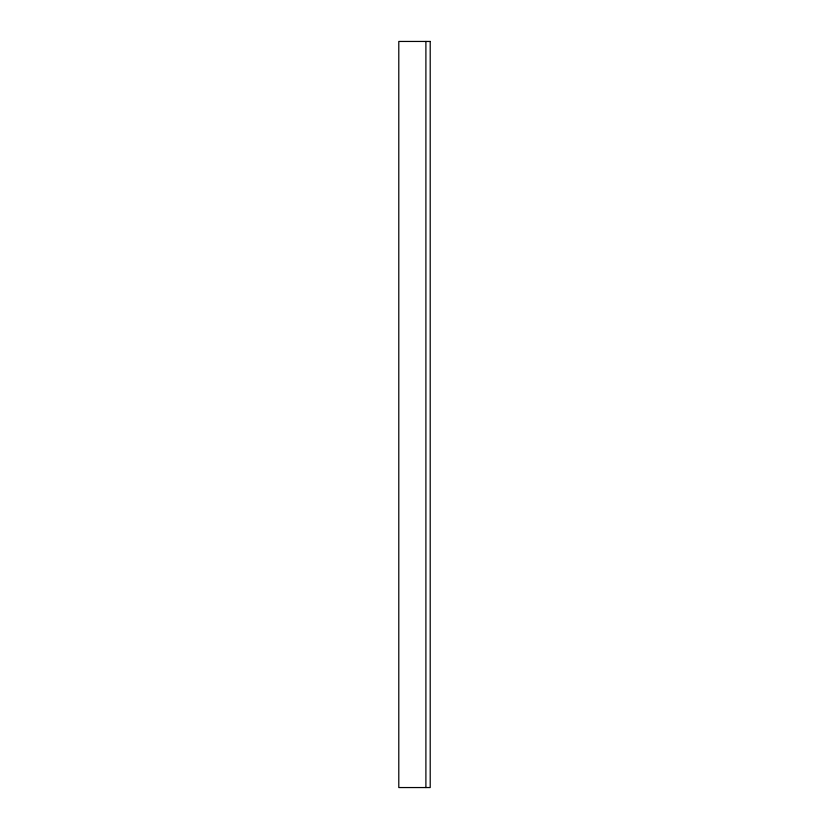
<?xml version="1.0" encoding="UTF-8"?>
<svg xmlns="http://www.w3.org/2000/svg" width="829" height="829" viewBox="0 0 829 829"><rect width="100%" height="100%" fill="white"/><g stroke="black" fill="none" stroke-linecap="round" stroke-linejoin="round"><path stroke-width="1.24" d="M425.899 41.45L425.899 787.55M430.21 41.45L398.79 41.45L398.79 787.55L430.21 787.55L430.21 41.45"/></g></svg>
